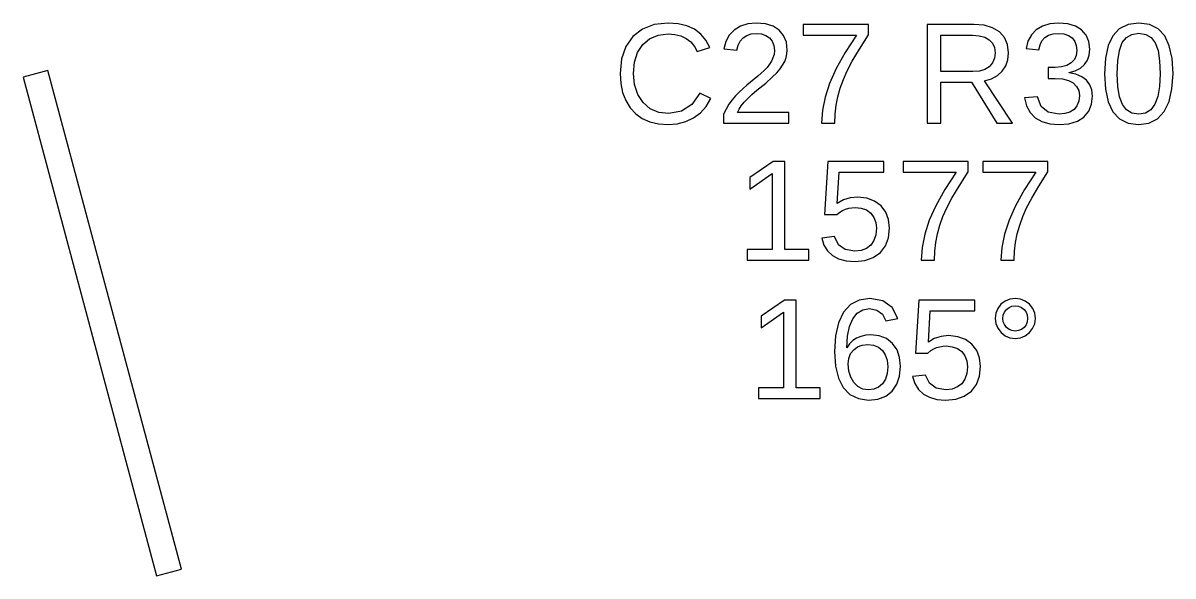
# Model space of a CAD drawing. Extents: x 194 to 2890, y 45 to 1503.
# Drawn here: x 2823.3 to 2890.1, y 1445.8 to 1478 of the extents above; entities that cross this region are included whole.
import ezdxf

# ---------------------------------------------------------------- set-up
doc = ezdxf.new("R2010")
doc.units = 0
doc.layers.get('0').update_dxf_attribs({"linetype": 'CONTINUOUS'})

msp = doc.modelspace()

# ---------------------------------------------------------------- linework, layer by layer
for points in [[(2861.31, 1472.09), (2861.81, 1472.22), (2862.26, 1472.44), (2862.66, 1472.73), (2862.99, 1473.11), (2863.26, 1473.56), (2862.62, 1473.88), (2862.15, 1473.22), (2861.55, 1472.82), (2860.81, 1472.69), (2860.23, 1472.76), (2859.73, 1472.97), (2859.32, 1473.33), (2859.01, 1473.8), (2858.83, 1474.37), (2858.77, 1475.02), (2858.83, 1475.68), (2859, 1476.24), (2859.3, 1476.7), (2859.7, 1477.04), (2860.19, 1477.25), (2860.78, 1477.32), (2861.16, 1477.29), (2861.51, 1477.2), (2861.83, 1477.05), (2862.09, 1476.85), (2862.31, 1476.59), (2862.47, 1476.29), (2863.2, 1476.53), (2862.97, 1476.96), (2862.67, 1477.31), (2862.3, 1477.59), (2861.86, 1477.79), (2861.35, 1477.91), (2860.77, 1477.95), (2859.96, 1477.86), (2859.28, 1477.6), (2858.72, 1477.17), (2858.31, 1476.59), (2858.06, 1475.87), (2857.98, 1475.02), (2858.02, 1474.44), (2858.13, 1473.91), (2858.31, 1473.44), (2858.56, 1473.03), (2858.89, 1472.68), (2859.27, 1472.41), (2859.72, 1472.21), (2860.22, 1472.09), (2860.77, 1472.05)], [(2867.79, 1472.75), (2864.8, 1472.75), (2864.9, 1472.95), (2865.03, 1473.14), (2865.2, 1473.35), (2865.4, 1473.56), (2865.65, 1473.79), (2865.94, 1474.04), (2866.45, 1474.46), (2866.83, 1474.8), (2867.09, 1475.06), (2867.28, 1475.28), (2867.43, 1475.5), (2867.55, 1475.72), (2867.63, 1475.94), (2867.68, 1476.16), (2867.7, 1476.38), (2867.65, 1476.84), (2867.49, 1477.23), (2867.23, 1477.54), (2866.88, 1477.77), (2866.43, 1477.9), (2865.9, 1477.95), (2865.41, 1477.9), (2864.98, 1477.77), (2864.61, 1477.54), (2864.32, 1477.24), (2864.13, 1476.88), (2864.02, 1476.45), (2864.77, 1476.38), (2864.84, 1476.66), (2864.96, 1476.9), (2865.13, 1477.09), (2865.35, 1477.23), (2865.61, 1477.32), (2865.9, 1477.35), (2866.2, 1477.32), (2866.46, 1477.23), (2866.67, 1477.09), (2866.82, 1476.89), (2866.92, 1476.65), (2866.95, 1476.35), (2866.93, 1476.13), (2866.87, 1475.92), (2866.79, 1475.73), (2866.67, 1475.55), (2866.53, 1475.37), (2866.36, 1475.2), (2866.18, 1475.03), (2865.99, 1474.86), (2865.78, 1474.69), (2865.56, 1474.52), (2865.35, 1474.34), (2865.13, 1474.15), (2864.91, 1473.94), (2864.7, 1473.72), (2864.5, 1473.49), (2864.31, 1473.23), (2864.14, 1472.95), (2863.99, 1472.65), (2863.99, 1472.13), (2867.79, 1472.13)], [(2870.48, 1472.65), (2870.54, 1473.17), (2870.64, 1473.67), (2870.78, 1474.16), (2870.96, 1474.66), (2871.18, 1475.17), (2871.48, 1475.74), (2871.89, 1476.44), (2872.42, 1477.27), (2872.42, 1477.86), (2868.63, 1477.86), (2868.63, 1477.24), (2871.72, 1477.24), (2871.06, 1476.23), (2870.54, 1475.3), (2870.16, 1474.44), (2869.9, 1473.65), (2869.74, 1472.88), (2869.69, 1472.13), (2870.46, 1472.13)], [(2876.62, 1474.51), (2878.4, 1474.51), (2879.89, 1472.13), (2880.79, 1472.13), (2879.16, 1474.6), (2879.57, 1474.71), (2879.91, 1474.9), (2880.19, 1475.15), (2880.4, 1475.46), (2880.52, 1475.82), (2880.56, 1476.22), (2880.5, 1476.7), (2880.33, 1477.1), (2880.03, 1477.43), (2879.63, 1477.67), (2879.14, 1477.82), (2878.54, 1477.86), (2875.84, 1477.86), (2875.84, 1472.13), (2876.62, 1472.13)], [(2884.07, 1472.1), (2884.56, 1472.24), (2884.94, 1472.49), (2885.22, 1472.82), (2885.39, 1473.23), (2885.44, 1473.71), (2885.4, 1474.06), (2885.28, 1474.36), (2885.09, 1474.63), (2884.82, 1474.83), (2884.48, 1474.98), (2884.08, 1475.06), (2884.08, 1475.07), (2884.44, 1475.18), (2884.74, 1475.33), (2884.98, 1475.54), (2885.15, 1475.79), (2885.25, 1476.09), (2885.29, 1476.43), (2885.23, 1476.87), (2885.07, 1477.25), (2884.81, 1477.55), (2884.45, 1477.77), (2884, 1477.91), (2883.47, 1477.95), (2882.97, 1477.91), (2882.54, 1477.77), (2882.17, 1477.56), (2881.89, 1477.26), (2881.69, 1476.89), (2881.59, 1476.46), (2882.33, 1476.4), (2882.39, 1476.68), (2882.5, 1476.91), (2882.68, 1477.1), (2882.89, 1477.24), (2883.16, 1477.32), (2883.46, 1477.35), (2883.78, 1477.32), (2884.05, 1477.23), (2884.26, 1477.08), (2884.41, 1476.88), (2884.5, 1476.64), (2884.53, 1476.35), (2884.5, 1476.07), (2884.39, 1475.83), (2884.2, 1475.63), (2883.95, 1475.48), (2883.64, 1475.4), (2883.27, 1475.37), (2882.87, 1475.37), (2882.87, 1474.73), (2883.28, 1474.73), (2883.7, 1474.7), (2884.05, 1474.61), (2884.32, 1474.47), (2884.52, 1474.27), (2884.64, 1474.03), (2884.68, 1473.74), (2884.65, 1473.41), (2884.54, 1473.14), (2884.37, 1472.93), (2884.13, 1472.78), (2883.84, 1472.69), (2883.5, 1472.66), (2882.87, 1472.77), (2882.45, 1473.11), (2882.25, 1473.67), (2881.49, 1473.6), (2881.6, 1473.13), (2881.81, 1472.75), (2882.11, 1472.44), (2882.49, 1472.22), (2882.96, 1472.09), (2883.5, 1472.05)], [(2888.72, 1472.13), (2889.22, 1472.39), (2889.61, 1472.81), (2889.89, 1473.39), (2890.06, 1474.12), (2890.12, 1475), (2890.07, 1475.89), (2889.9, 1476.63), (2889.64, 1477.21), (2889.26, 1477.62), (2888.76, 1477.87), (2888.14, 1477.95), (2887.51, 1477.87), (2887, 1477.62), (2886.62, 1477.21), (2886.35, 1476.64), (2886.19, 1475.9), (2886.14, 1475), (2886.19, 1474.11), (2886.36, 1473.38), (2886.63, 1472.8), (2887.02, 1472.38), (2887.51, 1472.13), (2888.12, 1472.05)], [(2876.62, 1475.13), (2876.62, 1477.24), (2878.46, 1477.24), (2878.85, 1477.21), (2879.18, 1477.13), (2879.44, 1476.98), (2879.63, 1476.78), (2879.74, 1476.52), (2879.78, 1476.22), (2879.74, 1475.9), (2879.63, 1475.63), (2879.44, 1475.41), (2879.19, 1475.25), (2878.87, 1475.16), (2878.49, 1475.13)], [(2887.73, 1472.71), (2887.41, 1472.9), (2887.18, 1473.21), (2887.01, 1473.66), (2886.91, 1474.26), (2886.88, 1475), (2886.91, 1475.76), (2887.01, 1476.36), (2887.17, 1476.81), (2887.41, 1477.11), (2887.73, 1477.29), (2888.14, 1477.36), (2888.54, 1477.29), (2888.86, 1477.11), (2889.09, 1476.8), (2889.25, 1476.35), (2889.34, 1475.75), (2889.37, 1475), (2889.34, 1474.27), (2889.24, 1473.68), (2889.07, 1473.23), (2888.83, 1472.91), (2888.52, 1472.71), (2888.13, 1472.65)], [(2832.49, 1446.22), (2824.72, 1475.19), (2823.28, 1474.81), (2831.04, 1445.83)], [(2868.96, 1464.8), (2867.56, 1464.8), (2867.56, 1469.91), (2866.89, 1469.91), (2865.53, 1468.98), (2865.53, 1468.29), (2866.83, 1469.21), (2866.83, 1464.8), (2865.37, 1464.8), (2865.37, 1464.18), (2868.96, 1464.18)], [(2872.21, 1464.15), (2872.7, 1464.33), (2873.11, 1464.62), (2873.41, 1465.01), (2873.59, 1465.48), (2873.65, 1466.04), (2873.59, 1466.54), (2873.43, 1466.97), (2873.15, 1467.34), (2872.77, 1467.61), (2872.32, 1467.78), (2871.8, 1467.83), (2871.35, 1467.79), (2870.96, 1467.67), (2870.61, 1467.47), (2870.72, 1469.29), (2873.32, 1469.29), (2873.32, 1469.91), (2870.06, 1469.91), (2869.87, 1466.82), (2870.58, 1466.82), (2870.75, 1466.96), (2870.92, 1467.06), (2871.09, 1467.14), (2871.27, 1467.19), (2871.45, 1467.22), (2871.65, 1467.24), (2872, 1467.2), (2872.3, 1467.09), (2872.55, 1466.9), (2872.74, 1466.66), (2872.85, 1466.36), (2872.89, 1466.03), (2872.85, 1465.64), (2872.74, 1465.32), (2872.56, 1465.05), (2872.3, 1464.85), (2872, 1464.73), (2871.63, 1464.69), (2871.07, 1464.79), (2870.68, 1465.07), (2870.44, 1465.54), (2869.7, 1465.46), (2869.83, 1465.05), (2870.03, 1464.71), (2870.32, 1464.44), (2870.68, 1464.25), (2871.12, 1464.13), (2871.62, 1464.09)], [(2876.27, 1464.7), (2876.33, 1465.21), (2876.43, 1465.71), (2876.57, 1466.21), (2876.75, 1466.71), (2876.97, 1467.21), (2877.27, 1467.78), (2877.69, 1468.48), (2878.22, 1469.31), (2878.22, 1469.91), (2874.43, 1469.91), (2874.43, 1469.29), (2877.51, 1469.29), (2876.85, 1468.27), (2876.33, 1467.34), (2875.95, 1466.49), (2875.69, 1465.69), (2875.54, 1464.92), (2875.49, 1464.18), (2876.25, 1464.18)], [(2880.9, 1464.7), (2880.97, 1465.21), (2881.07, 1465.71), (2881.21, 1466.21), (2881.39, 1466.71), (2881.61, 1467.21), (2881.91, 1467.78), (2882.32, 1468.48), (2882.85, 1469.31), (2882.85, 1469.91), (2879.06, 1469.91), (2879.06, 1469.29), (2882.14, 1469.29), (2881.48, 1468.27), (2880.97, 1467.34), (2880.59, 1466.49), (2880.33, 1465.69), (2880.17, 1464.92), (2880.12, 1464.18), (2880.88, 1464.18)], [(2869.61, 1456.75), (2868.21, 1456.75), (2868.21, 1461.86), (2867.54, 1461.86), (2866.18, 1460.93), (2866.18, 1460.24), (2867.48, 1461.16), (2867.48, 1456.75), (2866.02, 1456.75), (2866.02, 1456.13), (2869.61, 1456.13)], [(2872.97, 1456.11), (2873.42, 1456.28), (2873.79, 1456.57), (2874.07, 1456.97), (2874.23, 1457.44), (2874.28, 1458.01), (2874.23, 1458.53), (2874.08, 1458.97), (2873.82, 1459.34), (2873.47, 1459.62), (2873.05, 1459.78), (2872.56, 1459.84), (2872.26, 1459.82), (2871.98, 1459.75), (2871.73, 1459.64), (2871.51, 1459.5), (2871.32, 1459.31), (2871.17, 1459.08), (2871.21, 1459.76), (2871.32, 1460.32), (2871.51, 1460.77), (2871.77, 1461.1), (2872.1, 1461.29), (2872.48, 1461.36), (2872.91, 1461.28), (2873.23, 1461.04), (2873.43, 1460.66), (2874.13, 1460.78), (2873.79, 1461.43), (2873.25, 1461.82), (2872.49, 1461.95), (2871.88, 1461.86), (2871.38, 1461.6), (2870.97, 1461.15), (2870.68, 1460.54), (2870.5, 1459.78), (2870.44, 1458.87), (2870.5, 1458.02), (2870.67, 1457.32), (2870.95, 1456.77), (2871.34, 1456.37), (2871.84, 1456.13), (2872.43, 1456.05)], [(2877.49, 1456.11), (2877.99, 1456.28), (2878.4, 1456.57), (2878.7, 1456.96), (2878.88, 1457.44), (2878.94, 1458), (2878.88, 1458.5), (2878.71, 1458.93), (2878.43, 1459.29), (2878.06, 1459.57), (2877.61, 1459.73), (2877.08, 1459.79), (2876.64, 1459.75), (2876.24, 1459.63), (2875.9, 1459.42), (2876.01, 1461.24), (2878.6, 1461.24), (2878.6, 1461.86), (2875.34, 1461.86), (2875.15, 1458.78), (2875.87, 1458.78), (2876.04, 1458.92), (2876.21, 1459.02), (2876.38, 1459.1), (2876.56, 1459.15), (2876.74, 1459.18), (2876.93, 1459.19), (2877.29, 1459.15), (2877.59, 1459.04), (2877.84, 1458.86), (2878.03, 1458.61), (2878.14, 1458.32), (2878.17, 1457.98), (2878.14, 1457.6), (2878.03, 1457.27), (2877.84, 1457), (2877.59, 1456.81), (2877.28, 1456.69), (2876.92, 1456.65), (2876.36, 1456.74), (2875.96, 1457.03), (2875.73, 1457.5), (2874.98, 1457.41), (2875.11, 1457.01), (2875.32, 1456.67), (2875.61, 1456.4), (2875.97, 1456.21), (2876.4, 1456.09), (2876.9, 1456.05)], [(2881.25, 1459.67), (2881.53, 1459.78), (2881.77, 1459.97), (2881.96, 1460.21), (2882.08, 1460.48), (2882.12, 1460.79), (2882.08, 1461.1), (2881.97, 1461.37), (2881.78, 1461.61), (2881.53, 1461.8), (2881.26, 1461.91), (2880.95, 1461.95), (2880.64, 1461.91), (2880.36, 1461.8), (2880.12, 1461.61), (2879.93, 1461.37), (2879.82, 1461.09), (2879.78, 1460.79), (2879.82, 1460.49), (2879.93, 1460.22), (2880.13, 1459.97), (2880.37, 1459.78), (2880.64, 1459.67), (2880.95, 1459.63)], [(2880.76, 1460.08), (2880.59, 1460.15), (2880.44, 1460.27), (2880.32, 1460.43), (2880.25, 1460.6), (2880.23, 1460.79), (2880.25, 1460.98), (2880.32, 1461.15), (2880.44, 1461.31), (2880.59, 1461.43), (2880.76, 1461.5), (2880.95, 1461.52), (2881.14, 1461.5), (2881.31, 1461.43), (2881.46, 1461.31), (2881.58, 1461.16), (2881.65, 1460.99), (2881.67, 1460.79), (2881.65, 1460.6), (2881.58, 1460.42), (2881.46, 1460.27), (2881.31, 1460.15), (2881.14, 1460.08), (2880.95, 1460.06)], [(2872.09, 1456.69), (2871.81, 1456.83), (2871.57, 1457.06), (2871.39, 1457.37), (2871.28, 1457.73), (2871.24, 1458.15), (2871.28, 1458.47), (2871.38, 1458.75), (2871.56, 1458.97), (2871.79, 1459.14), (2872.06, 1459.24), (2872.38, 1459.27), (2872.72, 1459.24), (2873, 1459.12), (2873.23, 1458.93), (2873.4, 1458.68), (2873.51, 1458.36), (2873.54, 1457.97), (2873.51, 1457.59), (2873.41, 1457.26), (2873.24, 1457), (2873.01, 1456.8), (2872.74, 1456.68), (2872.41, 1456.64)]]:
    msp.add_lwpolyline(points, close=True)

doc.saveas('drawing.dxf')
